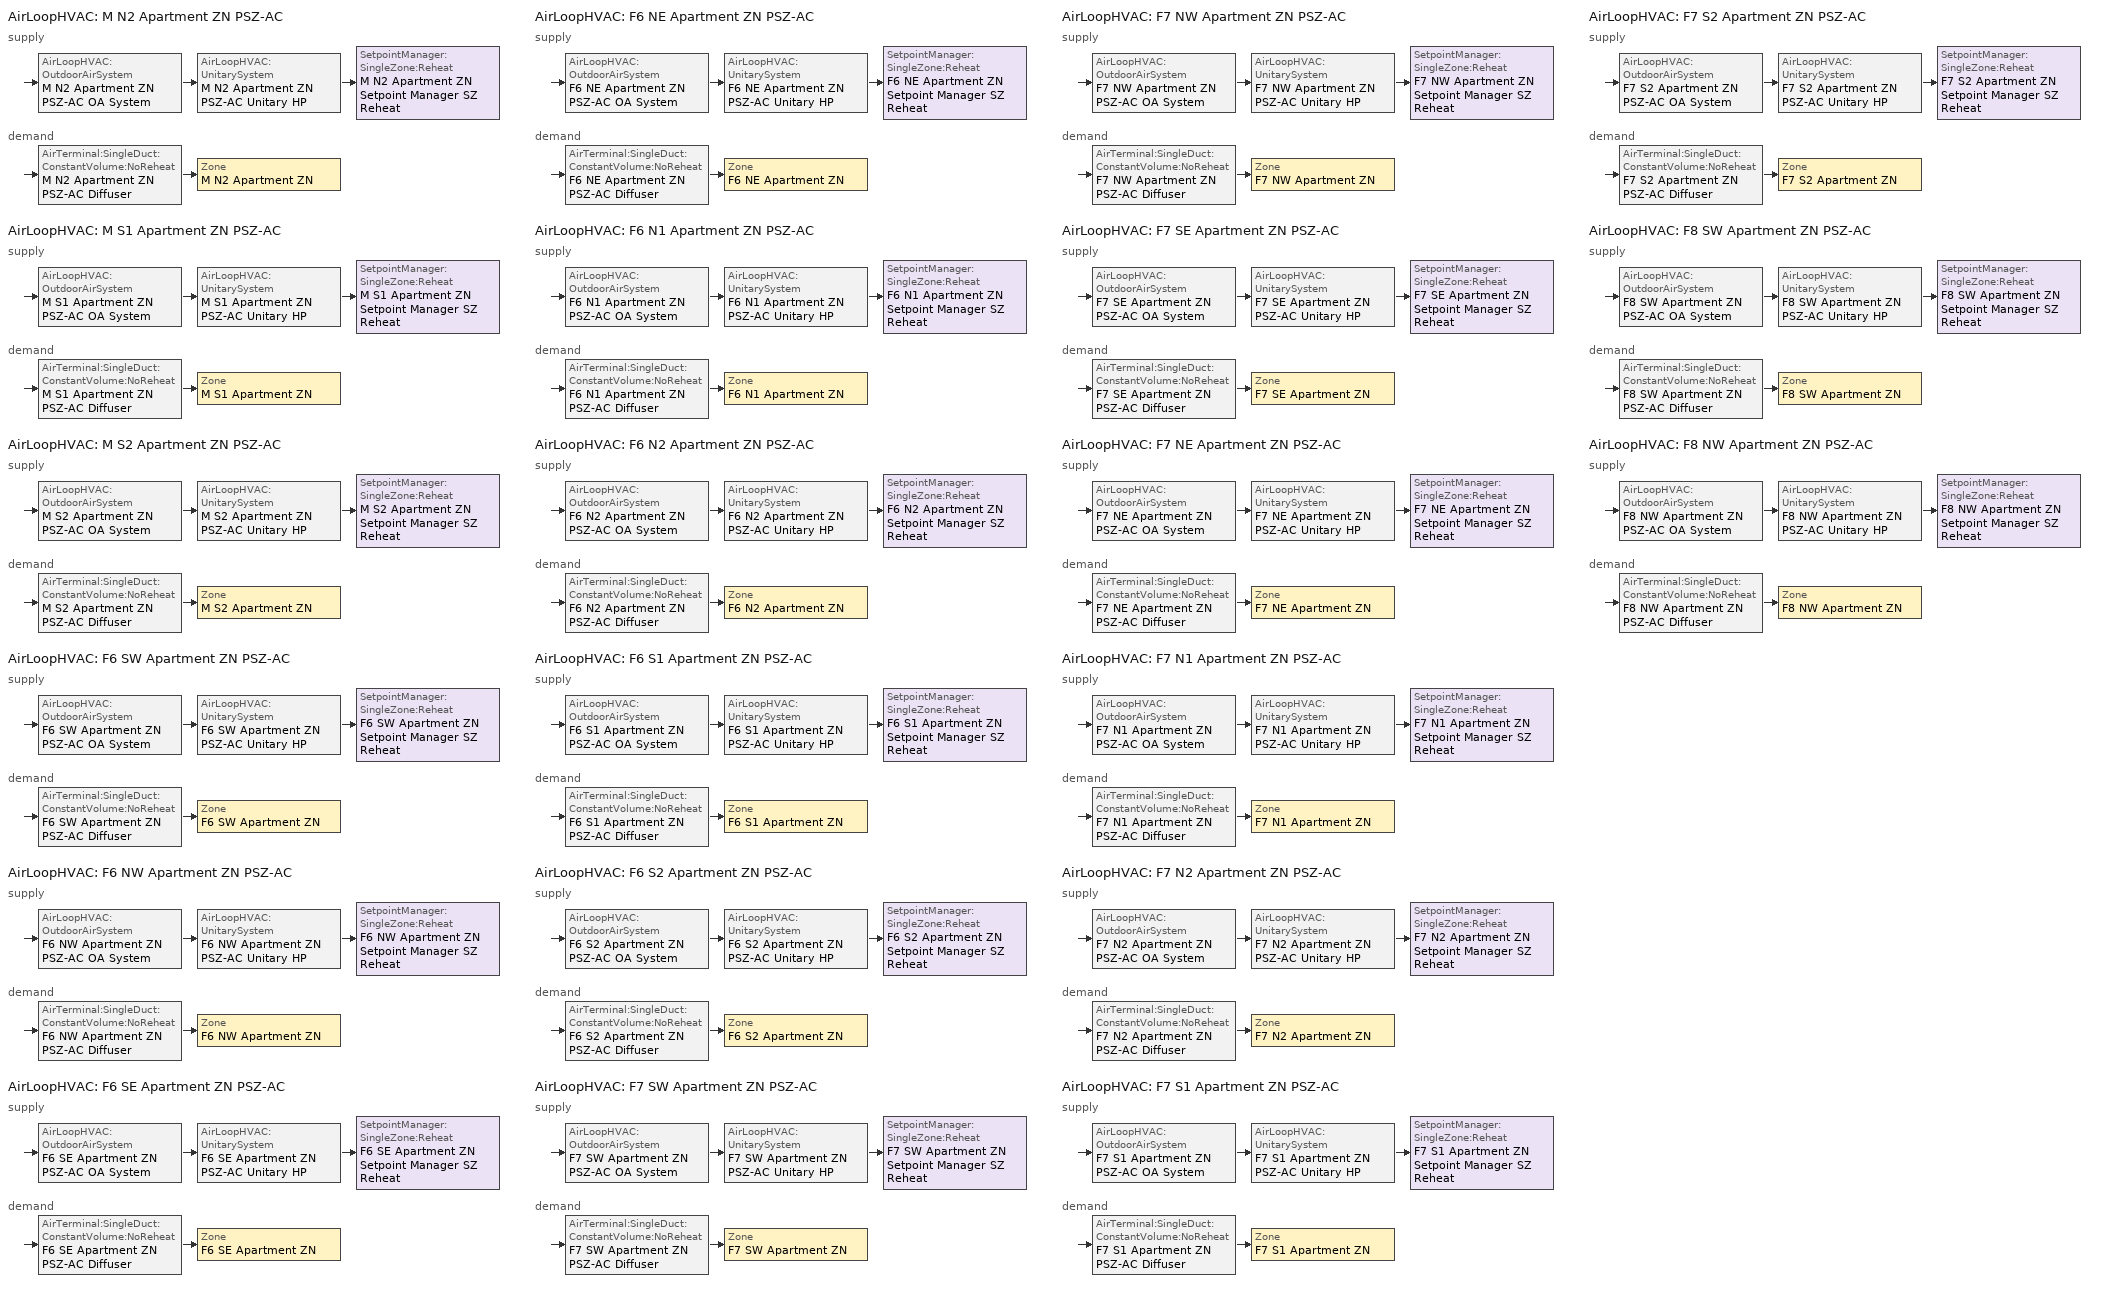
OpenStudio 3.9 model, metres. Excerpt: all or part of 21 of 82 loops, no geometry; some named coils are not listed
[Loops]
AirLoopHVAC 'M N2 Apartment ZN PSZ-AC'
 supply: AirLoopHVAC:OutdoorAirSystem 'M N2 Apartment ZN PSZ-AC OA System' > AirLoopHVAC:UnitarySystem 'M N2 Apartment ZN PSZ-AC Unitary HP' > SetpointManager:SingleZone:Reheat 'M N2 Apartment ZN Setpoint Manager SZ Reheat'
 demand: AirTerminal:SingleDuct:ConstantVolume:NoReheat 'M N2 Apartment ZN PSZ-AC Diffuser' > Zone 'M N2 Apartment ZN'
AirLoopHVAC 'M S1 Apartment ZN PSZ-AC'
 supply: AirLoopHVAC:OutdoorAirSystem 'M S1 Apartment ZN PSZ-AC OA System' > AirLoopHVAC:UnitarySystem 'M S1 Apartment ZN PSZ-AC Unitary HP' > SetpointManager:SingleZone:Reheat 'M S1 Apartment ZN Setpoint Manager SZ Reheat'
 demand: AirTerminal:SingleDuct:ConstantVolume:NoReheat 'M S1 Apartment ZN PSZ-AC Diffuser' > Zone 'M S1 Apartment ZN'
AirLoopHVAC 'M S2 Apartment ZN PSZ-AC'
 supply: AirLoopHVAC:OutdoorAirSystem 'M S2 Apartment ZN PSZ-AC OA System' > AirLoopHVAC:UnitarySystem 'M S2 Apartment ZN PSZ-AC Unitary HP' > SetpointManager:SingleZone:Reheat 'M S2 Apartment ZN Setpoint Manager SZ Reheat'
 demand: AirTerminal:SingleDuct:ConstantVolume:NoReheat 'M S2 Apartment ZN PSZ-AC Diffuser' > Zone 'M S2 Apartment ZN'
AirLoopHVAC 'F6 SW Apartment ZN PSZ-AC'
 supply: AirLoopHVAC:OutdoorAirSystem 'F6 SW Apartment ZN PSZ-AC OA System' > AirLoopHVAC:UnitarySystem 'F6 SW Apartment ZN PSZ-AC Unitary HP' > SetpointManager:SingleZone:Reheat 'F6 SW Apartment ZN Setpoint Manager SZ Reheat'
 demand: AirTerminal:SingleDuct:ConstantVolume:NoReheat 'F6 SW Apartment ZN PSZ-AC Diffuser' > Zone 'F6 SW Apartment ZN'
AirLoopHVAC 'F6 NW Apartment ZN PSZ-AC'
 supply: AirLoopHVAC:OutdoorAirSystem 'F6 NW Apartment ZN PSZ-AC OA System' > AirLoopHVAC:UnitarySystem 'F6 NW Apartment ZN PSZ-AC Unitary HP' > SetpointManager:SingleZone:Reheat 'F6 NW Apartment ZN Setpoint Manager SZ Reheat'
 demand: AirTerminal:SingleDuct:ConstantVolume:NoReheat 'F6 NW Apartment ZN PSZ-AC Diffuser' > Zone 'F6 NW Apartment ZN'
AirLoopHVAC 'F6 SE Apartment ZN PSZ-AC'
 supply: AirLoopHVAC:OutdoorAirSystem 'F6 SE Apartment ZN PSZ-AC OA System' > AirLoopHVAC:UnitarySystem 'F6 SE Apartment ZN PSZ-AC Unitary HP' > SetpointManager:SingleZone:Reheat 'F6 SE Apartment ZN Setpoint Manager SZ Reheat'
 demand: AirTerminal:SingleDuct:ConstantVolume:NoReheat 'F6 SE Apartment ZN PSZ-AC Diffuser' > Zone 'F6 SE Apartment ZN'
AirLoopHVAC 'F6 NE Apartment ZN PSZ-AC'
 supply: AirLoopHVAC:OutdoorAirSystem 'F6 NE Apartment ZN PSZ-AC OA System' > AirLoopHVAC:UnitarySystem 'F6 NE Apartment ZN PSZ-AC Unitary HP' > SetpointManager:SingleZone:Reheat 'F6 NE Apartment ZN Setpoint Manager SZ Reheat'
 demand: AirTerminal:SingleDuct:ConstantVolume:NoReheat 'F6 NE Apartment ZN PSZ-AC Diffuser' > Zone 'F6 NE Apartment ZN'
AirLoopHVAC 'F6 N1 Apartment ZN PSZ-AC'
 supply: AirLoopHVAC:OutdoorAirSystem 'F6 N1 Apartment ZN PSZ-AC OA System' > AirLoopHVAC:UnitarySystem 'F6 N1 Apartment ZN PSZ-AC Unitary HP' > SetpointManager:SingleZone:Reheat 'F6 N1 Apartment ZN Setpoint Manager SZ Reheat'
 demand: AirTerminal:SingleDuct:ConstantVolume:NoReheat 'F6 N1 Apartment ZN PSZ-AC Diffuser' > Zone 'F6 N1 Apartment ZN'
AirLoopHVAC 'F6 N2 Apartment ZN PSZ-AC'
 supply: AirLoopHVAC:OutdoorAirSystem 'F6 N2 Apartment ZN PSZ-AC OA System' > AirLoopHVAC:UnitarySystem 'F6 N2 Apartment ZN PSZ-AC Unitary HP' > SetpointManager:SingleZone:Reheat 'F6 N2 Apartment ZN Setpoint Manager SZ Reheat'
 demand: AirTerminal:SingleDuct:ConstantVolume:NoReheat 'F6 N2 Apartment ZN PSZ-AC Diffuser' > Zone 'F6 N2 Apartment ZN'
AirLoopHVAC 'F6 S1 Apartment ZN PSZ-AC'
 supply: AirLoopHVAC:OutdoorAirSystem 'F6 S1 Apartment ZN PSZ-AC OA System' > AirLoopHVAC:UnitarySystem 'F6 S1 Apartment ZN PSZ-AC Unitary HP' > SetpointManager:SingleZone:Reheat 'F6 S1 Apartment ZN Setpoint Manager SZ Reheat'
 demand: AirTerminal:SingleDuct:ConstantVolume:NoReheat 'F6 S1 Apartment ZN PSZ-AC Diffuser' > Zone 'F6 S1 Apartment ZN'
AirLoopHVAC 'F6 S2 Apartment ZN PSZ-AC'
 supply: AirLoopHVAC:OutdoorAirSystem 'F6 S2 Apartment ZN PSZ-AC OA System' > AirLoopHVAC:UnitarySystem 'F6 S2 Apartment ZN PSZ-AC Unitary HP' > SetpointManager:SingleZone:Reheat 'F6 S2 Apartment ZN Setpoint Manager SZ Reheat'
 demand: AirTerminal:SingleDuct:ConstantVolume:NoReheat 'F6 S2 Apartment ZN PSZ-AC Diffuser' > Zone 'F6 S2 Apartment ZN'
AirLoopHVAC 'F7 SW Apartment ZN PSZ-AC'
 supply: AirLoopHVAC:OutdoorAirSystem 'F7 SW Apartment ZN PSZ-AC OA System' > AirLoopHVAC:UnitarySystem 'F7 SW Apartment ZN PSZ-AC Unitary HP' > SetpointManager:SingleZone:Reheat 'F7 SW Apartment ZN Setpoint Manager SZ Reheat'
 demand: AirTerminal:SingleDuct:ConstantVolume:NoReheat 'F7 SW Apartment ZN PSZ-AC Diffuser' > Zone 'F7 SW Apartment ZN'
AirLoopHVAC 'F7 NW Apartment ZN PSZ-AC'
 supply: AirLoopHVAC:OutdoorAirSystem 'F7 NW Apartment ZN PSZ-AC OA System' > AirLoopHVAC:UnitarySystem 'F7 NW Apartment ZN PSZ-AC Unitary HP' > SetpointManager:SingleZone:Reheat 'F7 NW Apartment ZN Setpoint Manager SZ Reheat'
 demand: AirTerminal:SingleDuct:ConstantVolume:NoReheat 'F7 NW Apartment ZN PSZ-AC Diffuser' > Zone 'F7 NW Apartment ZN'
AirLoopHVAC 'F7 SE Apartment ZN PSZ-AC'
 supply: AirLoopHVAC:OutdoorAirSystem 'F7 SE Apartment ZN PSZ-AC OA System' > AirLoopHVAC:UnitarySystem 'F7 SE Apartment ZN PSZ-AC Unitary HP' > SetpointManager:SingleZone:Reheat 'F7 SE Apartment ZN Setpoint Manager SZ Reheat'
 demand: AirTerminal:SingleDuct:ConstantVolume:NoReheat 'F7 SE Apartment ZN PSZ-AC Diffuser' > Zone 'F7 SE Apartment ZN'
AirLoopHVAC 'F7 NE Apartment ZN PSZ-AC'
 supply: AirLoopHVAC:OutdoorAirSystem 'F7 NE Apartment ZN PSZ-AC OA System' > AirLoopHVAC:UnitarySystem 'F7 NE Apartment ZN PSZ-AC Unitary HP' > SetpointManager:SingleZone:Reheat 'F7 NE Apartment ZN Setpoint Manager SZ Reheat'
 demand: AirTerminal:SingleDuct:ConstantVolume:NoReheat 'F7 NE Apartment ZN PSZ-AC Diffuser' > Zone 'F7 NE Apartment ZN'
AirLoopHVAC 'F7 N1 Apartment ZN PSZ-AC'
 supply: AirLoopHVAC:OutdoorAirSystem 'F7 N1 Apartment ZN PSZ-AC OA System' > AirLoopHVAC:UnitarySystem 'F7 N1 Apartment ZN PSZ-AC Unitary HP' > SetpointManager:SingleZone:Reheat 'F7 N1 Apartment ZN Setpoint Manager SZ Reheat'
 demand: AirTerminal:SingleDuct:ConstantVolume:NoReheat 'F7 N1 Apartment ZN PSZ-AC Diffuser' > Zone 'F7 N1 Apartment ZN'
AirLoopHVAC 'F7 N2 Apartment ZN PSZ-AC'
 supply: AirLoopHVAC:OutdoorAirSystem 'F7 N2 Apartment ZN PSZ-AC OA System' > AirLoopHVAC:UnitarySystem 'F7 N2 Apartment ZN PSZ-AC Unitary HP' > SetpointManager:SingleZone:Reheat 'F7 N2 Apartment ZN Setpoint Manager SZ Reheat'
 demand: AirTerminal:SingleDuct:ConstantVolume:NoReheat 'F7 N2 Apartment ZN PSZ-AC Diffuser' > Zone 'F7 N2 Apartment ZN'
AirLoopHVAC 'F7 S1 Apartment ZN PSZ-AC'
 supply: AirLoopHVAC:OutdoorAirSystem 'F7 S1 Apartment ZN PSZ-AC OA System' > AirLoopHVAC:UnitarySystem 'F7 S1 Apartment ZN PSZ-AC Unitary HP' > SetpointManager:SingleZone:Reheat 'F7 S1 Apartment ZN Setpoint Manager SZ Reheat'
 demand: AirTerminal:SingleDuct:ConstantVolume:NoReheat 'F7 S1 Apartment ZN PSZ-AC Diffuser' > Zone 'F7 S1 Apartment ZN'
AirLoopHVAC 'F7 S2 Apartment ZN PSZ-AC'
 supply: AirLoopHVAC:OutdoorAirSystem 'F7 S2 Apartment ZN PSZ-AC OA System' > AirLoopHVAC:UnitarySystem 'F7 S2 Apartment ZN PSZ-AC Unitary HP' > SetpointManager:SingleZone:Reheat 'F7 S2 Apartment ZN Setpoint Manager SZ Reheat'
 demand: AirTerminal:SingleDuct:ConstantVolume:NoReheat 'F7 S2 Apartment ZN PSZ-AC Diffuser' > Zone 'F7 S2 Apartment ZN'
AirLoopHVAC 'F8 SW Apartment ZN PSZ-AC'
 supply: AirLoopHVAC:OutdoorAirSystem 'F8 SW Apartment ZN PSZ-AC OA System' > AirLoopHVAC:UnitarySystem 'F8 SW Apartment ZN PSZ-AC Unitary HP' > SetpointManager:SingleZone:Reheat 'F8 SW Apartment ZN Setpoint Manager SZ Reheat'
 demand: AirTerminal:SingleDuct:ConstantVolume:NoReheat 'F8 SW Apartment ZN PSZ-AC Diffuser' > Zone 'F8 SW Apartment ZN'
AirLoopHVAC 'F8 NW Apartment ZN PSZ-AC'
 supply: AirLoopHVAC:OutdoorAirSystem 'F8 NW Apartment ZN PSZ-AC OA System' > AirLoopHVAC:UnitarySystem 'F8 NW Apartment ZN PSZ-AC Unitary HP' > SetpointManager:SingleZone:Reheat 'F8 NW Apartment ZN Setpoint Manager SZ Reheat'
 demand: AirTerminal:SingleDuct:ConstantVolume:NoReheat 'F8 NW Apartment ZN PSZ-AC Diffuser' > Zone 'F8 NW Apartment ZN'
[Sizing:Zone] Zone Cooling Design Supply Air Temperature Input Method=SupplyAirTemperature; Zone Cooling Design Supply Air Temperature {C}=12.7778; Zone Cooling Design Supply Air Temperature Difference {deltaC}=11.11; Zone Heating Design Supply Air Temperature Input Method=SupplyAirTemperature; Zone Heating Design Supply Air Temperature {C}=50; Zone Heating Design Supply Air Temperature Difference {deltaC}=11.11; Zone Cooling Design Supply Air Humidity Ratio {kg-H2O/kg-air}=0.0085; Zone Heating Design Supply Air Humidity Ratio {kg-H2O/kg-air}=0.008; Cooling Design Air Flow Method=DesignDay; Heating Design Air Flow Method=DesignDay; Heating Maximum Air Flow Fraction=1; Account for Dedicated Outdoor Air System=No; Dedicated Outdoor Air System Control Strategy=NeutralSupplyAir; Dedicated Outdoor Air Low Setpoint Temperature for Design {C}=autosize; Dedicated Outdoor Air High Setpoint Temperature for Design {C}=autosize; Zone Load Sizing Method=Sensible Load Only No Latent Load; Zone Latent Cooling Design Supply Air Humidity Ratio Input Method=HumidityRatioDifference; Zone Cooling Design Supply Air Humidity Ratio Difference {kgWater/kgDryAir}=0.005; Zone Latent Heating Design Supply Air Humidity Ratio Input Method=HumidityRatioDifference; Zone Humidification Design Supply Air Humidity Ratio Difference {kgWater/kgDryAir}=0.005; Sizing Option=Coincident
F6 N1 Apartment ZN; F6 N2 Apartment ZN; F6 NE Apartment ZN; F6 NW Apartment ZN; F6 S1 Apartment ZN; F6 S2 Apartment ZN; F6 SE Apartment ZN; F6 SW Apartment ZN; F7 N1 Apartment ZN; F7 N2 Apartment ZN; F7 NE Apartment ZN; F7 NW Apartment ZN; F7 S1 Apartment ZN; F7 S2 Apartment ZN; F7 SE Apartment ZN; F7 SW Apartment ZN; F8 NW Apartment ZN; F8 SW Apartment ZN; M N2 Apartment ZN; M S1 Apartment ZN; M S2 Apartment ZN
[Zone equipment]
F6 N1 Apartment ZN: F6 N1 Apartment ZN PSZ-AC Diffuser, F6 N1 Apartment ZN Unit Ventilator
F6 N2 Apartment ZN: F6 N2 Apartment ZN PSZ-AC Diffuser, F6 N2 Apartment ZN Unit Ventilator
F6 NE Apartment ZN: F6 NE Apartment ZN PSZ-AC Diffuser, F6 NE Apartment ZN Unit Ventilator
F6 NW Apartment ZN: F6 NW Apartment ZN PSZ-AC Diffuser, F6 NW Apartment ZN Unit Ventilator
F6 S1 Apartment ZN: F6 S1 Apartment ZN PSZ-AC Diffuser, F6 S1 Apartment ZN Unit Ventilator
F6 S2 Apartment ZN: F6 S2 Apartment ZN PSZ-AC Diffuser, F6 S2 Apartment ZN Unit Ventilator
F6 SE Apartment ZN: F6 SE Apartment ZN PSZ-AC Diffuser, F6 SE Apartment ZN Unit Ventilator
F6 SW Apartment ZN: F6 SW Apartment ZN PSZ-AC Diffuser, F6 SW Apartment ZN Unit Ventilator
F7 N1 Apartment ZN: F7 N1 Apartment ZN PSZ-AC Diffuser, F7 N1 Apartment ZN Unit Ventilator
F7 N2 Apartment ZN: F7 N2 Apartment ZN PSZ-AC Diffuser, F7 N2 Apartment ZN Unit Ventilator
F7 NE Apartment ZN: F7 NE Apartment ZN PSZ-AC Diffuser, F7 NE Apartment ZN Unit Ventilator
F7 NW Apartment ZN: F7 NW Apartment ZN PSZ-AC Diffuser, F7 NW Apartment ZN Unit Ventilator
F7 S1 Apartment ZN: F7 S1 Apartment ZN PSZ-AC Diffuser, F7 S1 Apartment ZN Unit Ventilator
F7 S2 Apartment ZN: F7 S2 Apartment ZN PSZ-AC Diffuser, F7 S2 Apartment ZN Unit Ventilator
F7 SE Apartment ZN: F7 SE Apartment ZN PSZ-AC Diffuser, F7 SE Apartment ZN Unit Ventilator
F7 SW Apartment ZN: F7 SW Apartment ZN PSZ-AC Diffuser, F7 SW Apartment ZN Unit Ventilator
F8 NW Apartment ZN: F8 NW Apartment ZN PSZ-AC Diffuser, F8 NW Apartment ZN Unit Ventilator
F8 SW Apartment ZN: F8 SW Apartment ZN PSZ-AC Diffuser, F8 SW Apartment ZN Unit Ventilator
M N2 Apartment ZN: M N2 Apartment ZN PSZ-AC Diffuser, M N2 Apartment ZN Unit Ventilator
M S1 Apartment ZN: M S1 Apartment ZN PSZ-AC Diffuser, M S1 Apartment ZN Unit Ventilator
M S2 Apartment ZN: M S2 Apartment ZN PSZ-AC Diffuser, M S2 Apartment ZN Unit Ventilator
[AirLoopHVAC] Availability Schedule=Always On; Design Supply Air Flow Rate {m3/s}=autosize; Design Return Air Flow Fraction of Supply Air Flow=1
M N2 Apartment ZN PSZ-AC; M S1 Apartment ZN PSZ-AC; M S2 Apartment ZN PSZ-AC; F6 SW Apartment ZN PSZ-AC; F6 NW Apartment ZN PSZ-AC; F6 SE Apartment ZN PSZ-AC; F6 NE Apartment ZN PSZ-AC; F6 N1 Apartment ZN PSZ-AC; F6 N2 Apartment ZN PSZ-AC; F6 S1 Apartment ZN PSZ-AC; F6 S2 Apartment ZN PSZ-AC; F7 SW Apartment ZN PSZ-AC; F7 NW Apartment ZN PSZ-AC; F7 SE Apartment ZN PSZ-AC; F7 NE Apartment ZN PSZ-AC; F7 N1 Apartment ZN PSZ-AC; F7 N2 Apartment ZN PSZ-AC; F7 S1 Apartment ZN PSZ-AC; F7 S2 Apartment ZN PSZ-AC; F8 SW Apartment ZN PSZ-AC; F8 NW Apartment ZN PSZ-AC
[Sizing:System] Type of Load to Size On=Sensible; Design Outdoor Air Flow Rate {m3/s}=Autosize; Central Heating Maximum System Air Flow Ratio=1; Preheat Design Temperature {C}=7.22222; Preheat Design Humidity Ratio {kg-H2O/kg-Air}=0.008; Precool Design Temperature {C}=12.7778; Precool Design Humidity Ratio {kg-H2O/kg-Air}=0.008; Central Cooling Design Supply Air Temperature {C}=12.7778; Central Heating Design Supply Air Temperature {C}=50; Sizing Option=Coincident; 100% Outdoor Air in Cooling=No; 100% Outdoor Air in Heating=No; Central Cooling Design Supply Air Humidity Ratio {kg-H2O/kg-Air}=0.0085; Central Heating Design Supply Air Humidity Ratio {kg-H2O/kg-Air}=0.008; Cooling Design Air Flow Method=DesignDay; Heating Design Air Flow Method=DesignDay; System Outdoor Air Method=ZoneSum; Zone Maximum Outdoor Air Fraction=1; Cooling Supply Air Flow Rate Per Floor Area {m3/s-m2}=0.00996765; Cooling Fraction of Autosized Cooling Supply Air Flow Rate=1; Cooling Supply Air Flow Rate Per Unit Cooling Capacity {m3/s-W}=3.94755e-05; Heating Supply Air Flow Rate Per Floor Area {m3/s-m2}=0.00996765; Heating Fraction of Autosized Heating Supply Air Flow Rate=1; Heating Fraction of Autosized Cooling Supply Air Flow Rate=1; Heating Supply Air Flow Rate Per Unit Heating Capacity {m3/s-W}=3.15882e-05; Cooling Design Capacity Method=CoolingDesignCapacity; Cooling Design Capacity {W}=autosize; Cooling Design Capacity Per Floor Area {W/m2}=234.7; Fraction of Autosized Cooling Design Capacity=1; Heating Design Capacity Method=HeatingDesignCapacity; Heating Design Capacity {W}=autosize; Heating Design Capacity Per Floor Area {W/m2}=157; Fraction of Autosized Heating Design Capacity=1; Central Cooling Capacity Control Method=OnOff; Occupant Diversity=autosize
M N2 Apartment ZN PSZ-AC; M S1 Apartment ZN PSZ-AC; M S2 Apartment ZN PSZ-AC; F6 SW Apartment ZN PSZ-AC; F6 NW Apartment ZN PSZ-AC; F6 SE Apartment ZN PSZ-AC; F6 NE Apartment ZN PSZ-AC; F6 N1 Apartment ZN PSZ-AC; F6 N2 Apartment ZN PSZ-AC; F6 S1 Apartment ZN PSZ-AC; F6 S2 Apartment ZN PSZ-AC; F7 SW Apartment ZN PSZ-AC; F7 NW Apartment ZN PSZ-AC; F7 SE Apartment ZN PSZ-AC; F7 NE Apartment ZN PSZ-AC; F7 N1 Apartment ZN PSZ-AC; F7 N2 Apartment ZN PSZ-AC; F7 S1 Apartment ZN PSZ-AC; F7 S2 Apartment ZN PSZ-AC; F8 SW Apartment ZN PSZ-AC; F8 NW Apartment ZN PSZ-AC
[SetpointManager:SingleZone:Reheat] Minimum Supply Air Temperature {C}=12.7778; Maximum Supply Air Temperature {C}=50
Name | Control Zone | Setpoint Node or NodeList
M N2 Apartment ZN Setpoint Manager SZ Reheat | M N2 Apartment ZN | M N2 Apartment ZN PSZ-AC Supply Outlet Node
M S1 Apartment ZN Setpoint Manager SZ Reheat | M S1 Apartment ZN | M S1 Apartment ZN PSZ-AC Supply Outlet Node
M S2 Apartment ZN Setpoint Manager SZ Reheat | M S2 Apartment ZN | M S2 Apartment ZN PSZ-AC Supply Outlet Node
F6 SW Apartment ZN Setpoint Manager SZ Reheat | F6 SW Apartment ZN | F6 SW Apartment ZN PSZ-AC Supply Outlet Node
F6 NW Apartment ZN Setpoint Manager SZ Reheat | F6 NW Apartment ZN | F6 NW Apartment ZN PSZ-AC Supply Outlet Node
F6 SE Apartment ZN Setpoint Manager SZ Reheat | F6 SE Apartment ZN | F6 SE Apartment ZN PSZ-AC Supply Outlet Node
F6 NE Apartment ZN Setpoint Manager SZ Reheat | F6 NE Apartment ZN | F6 NE Apartment ZN PSZ-AC Supply Outlet Node
F6 N1 Apartment ZN Setpoint Manager SZ Reheat | F6 N1 Apartment ZN | F6 N1 Apartment ZN PSZ-AC Supply Outlet Node
F6 N2 Apartment ZN Setpoint Manager SZ Reheat | F6 N2 Apartment ZN | F6 N2 Apartment ZN PSZ-AC Supply Outlet Node
F6 S1 Apartment ZN Setpoint Manager SZ Reheat | F6 S1 Apartment ZN | F6 S1 Apartment ZN PSZ-AC Supply Outlet Node
F6 S2 Apartment ZN Setpoint Manager SZ Reheat | F6 S2 Apartment ZN | F6 S2 Apartment ZN PSZ-AC Supply Outlet Node
F7 SW Apartment ZN Setpoint Manager SZ Reheat | F7 SW Apartment ZN | F7 SW Apartment ZN PSZ-AC Supply Outlet Node
F7 NW Apartment ZN Setpoint Manager SZ Reheat | F7 NW Apartment ZN | F7 NW Apartment ZN PSZ-AC Supply Outlet Node
F7 SE Apartment ZN Setpoint Manager SZ Reheat | F7 SE Apartment ZN | F7 SE Apartment ZN PSZ-AC Supply Outlet Node
F7 NE Apartment ZN Setpoint Manager SZ Reheat | F7 NE Apartment ZN | F7 NE Apartment ZN PSZ-AC Supply Outlet Node
F7 N1 Apartment ZN Setpoint Manager SZ Reheat | F7 N1 Apartment ZN | F7 N1 Apartment ZN PSZ-AC Supply Outlet Node
F7 N2 Apartment ZN Setpoint Manager SZ Reheat | F7 N2 Apartment ZN | F7 N2 Apartment ZN PSZ-AC Supply Outlet Node
F7 S1 Apartment ZN Setpoint Manager SZ Reheat | F7 S1 Apartment ZN | F7 S1 Apartment ZN PSZ-AC Supply Outlet Node
F7 S2 Apartment ZN Setpoint Manager SZ Reheat | F7 S2 Apartment ZN | F7 S2 Apartment ZN PSZ-AC Supply Outlet Node
F8 SW Apartment ZN Setpoint Manager SZ Reheat | F8 SW Apartment ZN | F8 SW Apartment ZN PSZ-AC Supply Outlet Node
F8 NW Apartment ZN Setpoint Manager SZ Reheat | F8 NW Apartment ZN | F8 NW Apartment ZN PSZ-AC Supply Outlet Node
[Coil:Heating:Electric] Availability Schedule=Always On Discrete; Efficiency=1
M N2 Apartment ZN PSZ-AC Electric Backup Htg Coil; M S1 Apartment ZN PSZ-AC Electric Backup Htg Coil; M S2 Apartment ZN PSZ-AC Electric Backup Htg Coil; F6 SW Apartment ZN PSZ-AC Electric Backup Htg Coil; F6 NW Apartment ZN PSZ-AC Electric Backup Htg Coil; F6 SE Apartment ZN PSZ-AC Electric Backup Htg Coil; F6 NE Apartment ZN PSZ-AC Electric Backup Htg Coil; F6 N1 Apartment ZN PSZ-AC Electric Backup Htg Coil; F6 N2 Apartment ZN PSZ-AC Electric Backup Htg Coil; F6 S1 Apartment ZN PSZ-AC Electric Backup Htg Coil; F6 S2 Apartment ZN PSZ-AC Electric Backup Htg Coil; F7 SW Apartment ZN PSZ-AC Electric Backup Htg Coil; F7 NW Apartment ZN PSZ-AC Electric Backup Htg Coil; F7 SE Apartment ZN PSZ-AC Electric Backup Htg Coil; F7 NE Apartment ZN PSZ-AC Electric Backup Htg Coil; F7 N1 Apartment ZN PSZ-AC Electric Backup Htg Coil; F7 N2 Apartment ZN PSZ-AC Electric Backup Htg Coil; F7 S1 Apartment ZN PSZ-AC Electric Backup Htg Coil; F7 S2 Apartment ZN PSZ-AC Electric Backup Htg Coil; F8 SW Apartment ZN PSZ-AC Electric Backup Htg Coil; F8 NW Apartment ZN PSZ-AC Electric Backup Htg Coil
[Fan:OnOff] Availability Schedule=Always On Discrete; Fan Total Efficiency=0.53625; Maximum Flow Rate {m3/s}=autosize; Motor Efficiency=0.825; Motor In Airstream Fraction=1
Name | Pressure Rise {Pa} | Fan Power Ratio Function of Speed Ratio Curve | Fan Efficiency Ratio Function of Speed Ratio Curve
M N2 Apartment ZN PSZ-AC Fan | 622.722 | Fan On Off Power Curve 36 | Fan On Off Efficiency Curve 36
M S1 Apartment ZN PSZ-AC Fan | 622.722 | Fan On Off Power Curve 37 | Fan On Off Efficiency Curve 37
M S2 Apartment ZN PSZ-AC Fan | 622.722 | Fan On Off Power Curve 38 | Fan On Off Efficiency Curve 38
F6 SW Apartment ZN PSZ-AC Fan | 622.722 | Fan On Off Power Curve 39 | Fan On Off Efficiency Curve 39
F6 NW Apartment ZN PSZ-AC Fan | 622.722 | Fan On Off Power Curve 40 | Fan On Off Efficiency Curve 40
F6 SE Apartment ZN PSZ-AC Fan | 622.722 | Fan On Off Power Curve 41 | Fan On Off Efficiency Curve 41
F6 NE Apartment ZN PSZ-AC Fan | 622.722 | Fan On Off Power Curve 42 | Fan On Off Efficiency Curve 42
F6 N1 Apartment ZN PSZ-AC Fan | 622.722 | Fan On Off Power Curve 43 | Fan On Off Efficiency Curve 43
F6 N2 Apartment ZN PSZ-AC Fan | 622.722 | Fan On Off Power Curve 44 | Fan On Off Efficiency Curve 44
F6 S1 Apartment ZN PSZ-AC Fan | 622.722 | Fan On Off Power Curve 45 | Fan On Off Efficiency Curve 45
F6 S2 Apartment ZN PSZ-AC Fan | 622.722 | Fan On Off Power Curve 46 | Fan On Off Efficiency Curve 46
F7 SW Apartment ZN PSZ-AC Fan | 622.722 | Fan On Off Power Curve 47 | Fan On Off Efficiency Curve 47
F7 NW Apartment ZN PSZ-AC Fan | 622.722 | Fan On Off Power Curve 48 | Fan On Off Efficiency Curve 48
F7 SE Apartment ZN PSZ-AC Fan | 622.722 | Fan On Off Power Curve 49 | Fan On Off Efficiency Curve 49
F7 NE Apartment ZN PSZ-AC Fan | 622.722 | Fan On Off Power Curve 50 | Fan On Off Efficiency Curve 50
F7 N1 Apartment ZN PSZ-AC Fan | 622.722 | Fan On Off Power Curve 51 | Fan On Off Efficiency Curve 51
F7 N2 Apartment ZN PSZ-AC Fan | 622.722 | Fan On Off Power Curve 52 | Fan On Off Efficiency Curve 52
F7 S1 Apartment ZN PSZ-AC Fan | 622.722 | Fan On Off Power Curve 53 | Fan On Off Efficiency Curve 53
F7 S2 Apartment ZN PSZ-AC Fan | 622.722 | Fan On Off Power Curve 54 | Fan On Off Efficiency Curve 54
F8 SW Apartment ZN PSZ-AC Fan | 622.722 | Fan On Off Power Curve 55 | Fan On Off Efficiency Curve 55
F8 NW Apartment ZN PSZ-AC Fan | 622.722 | Fan On Off Power Curve 56 | Fan On Off Efficiency Curve 56
F7 SE Apartment ZN Ventilator Supply Fan | 233.6875 | Fan On Off Power Curve 93 | Fan On Off Efficiency Curve 93
F6 SW Apartment ZN Ventilator Supply Fan | 233.6875 | Fan On Off Power Curve 98 | Fan On Off Efficiency Curve 98
F6 N2 Apartment ZN Ventilator Supply Fan | 233.6875 | Fan On Off Power Curve 102 | Fan On Off Efficiency Curve 102
F6 S1 Apartment ZN Ventilator Supply Fan | 233.6875 | Fan On Off Power Curve 115 | Fan On Off Efficiency Curve 115
F6 N1 Apartment ZN Ventilator Supply Fan | 233.6875 | Fan On Off Power Curve 117 | Fan On Off Efficiency Curve 117
F7 S2 Apartment ZN Ventilator Supply Fan | 233.6875 | Fan On Off Power Curve 118 | Fan On Off Efficiency Curve 118
M S2 Apartment ZN Ventilator Supply Fan | 233.6875 | Fan On Off Power Curve 134 | Fan On Off Efficiency Curve 134
M N2 Apartment ZN Ventilator Supply Fan | 233.6875 | Fan On Off Power Curve 135 | Fan On Off Efficiency Curve 135
M S1 Apartment ZN Ventilator Supply Fan | 233.6875 | Fan On Off Power Curve 136 | Fan On Off Efficiency Curve 136
F6 NE Apartment ZN Ventilator Supply Fan | 233.6875 | Fan On Off Power Curve 137 | Fan On Off Efficiency Curve 137
F6 NW Apartment ZN Ventilator Supply Fan | 233.6875 | Fan On Off Power Curve 138 | Fan On Off Efficiency Curve 138
F6 SE Apartment ZN Ventilator Supply Fan | 233.6875 | Fan On Off Power Curve 139 | Fan On Off Efficiency Curve 139
F7 SW Apartment ZN Ventilator Supply Fan | 233.6875 | Fan On Off Power Curve 140 | Fan On Off Efficiency Curve 140
F7 NW Apartment ZN Ventilator Supply Fan | 233.6875 | Fan On Off Power Curve 142 | Fan On Off Efficiency Curve 142
F8 SW Apartment ZN Ventilator Supply Fan | 233.6875 | Fan On Off Power Curve 144 | Fan On Off Efficiency Curve 144
F6 S2 Apartment ZN Ventilator Supply Fan | 233.6875 | Fan On Off Power Curve 147 | Fan On Off Efficiency Curve 147
F7 NE Apartment ZN Ventilator Supply Fan | 233.6875 | Fan On Off Power Curve 148 | Fan On Off Efficiency Curve 148
F7 N1 Apartment ZN Ventilator Supply Fan | 233.6875 | Fan On Off Power Curve 149 | Fan On Off Efficiency Curve 149
F7 S1 Apartment ZN Ventilator Supply Fan | 233.6875 | Fan On Off Power Curve 150 | Fan On Off Efficiency Curve 150
F7 N2 Apartment ZN Ventilator Supply Fan | 233.6875 | Fan On Off Power Curve 151 | Fan On Off Efficiency Curve 151
F8 NW Apartment ZN Ventilator Supply Fan | 233.6875 | Fan On Off Power Curve 152 | Fan On Off Efficiency Curve 152
[AirLoopHVAC:UnitarySystem] Control Type=Load; Dehumidification Control Type=None; Availability Schedule=Always On; Fan Placement=BlowThrough; Supply Air Fan Operating Mode Schedule=Always Off Discrete; DX Heating Coil Sizing Ratio=1; Use DOAS DX Cooling Coil=No; DOAS DX Cooling Coil Leaving Minimum Air Temperature {C}=2; Latent Load Control=SensibleOnlyLoadControl; Supply Air Flow Rate Method During Cooling Operation=SupplyAirFlowRate; Supply Air Flow Rate During Cooling Operation {m3/s}=Autosize; Supply Air Flow Rate Method During Heating Operation=SupplyAirFlowRate; Supply Air Flow Rate During Heating Operation {m3/s}=Autosize; Supply Air Flow Rate Method When No Cooling or Heating is Required=SupplyAirFlowRate; Supply Air Flow Rate When No Cooling or Heating is Required {m3/s}=Autosize; No Load Supply Air Flow Rate Control Set To Low Speed=Yes; Maximum Supply Air Temperature {C}=50; Maximum Outdoor Dry-Bulb Temperature for Supplemental Heater Operation {C}=4.44444; Ancilliary On-Cycle Electric Power {W}=0; Ancilliary Off-Cycle Electric Power {W}=0
Name | Controlling Zone or Thermostat Location | Supply Fan | Heating Coil | Cooling Coil | Supplemental Heating Coil
M N2 Apartment ZN PSZ-AC Unitary HP | M N2 Apartment ZN | M N2 Apartment ZN PSZ-AC Fan | M N2 Apartment ZN PSZ-AC Water-to-Air HP Htg Coil 10 Clg kBtu/hr 4.2COPH | M N2 Apartment ZN PSZ-AC Water-to-Air HP Clg Coil 10kBtu/hr 11.2EER | M N2 Apartment ZN PSZ-AC Electric Backup Htg Coil
M S1 Apartment ZN PSZ-AC Unitary HP | M S1 Apartment ZN | M S1 Apartment ZN PSZ-AC Fan | M S1 Apartment ZN PSZ-AC Water-to-Air HP Htg Coil 12 Clg kBtu/hr 4.2COPH | M S1 Apartment ZN PSZ-AC Water-to-Air HP Clg Coil 12kBtu/hr 11.2EER | M S1 Apartment ZN PSZ-AC Electric Backup Htg Coil
M S2 Apartment ZN PSZ-AC Unitary HP | M S2 Apartment ZN | M S2 Apartment ZN PSZ-AC Fan | M S2 Apartment ZN PSZ-AC Water-to-Air HP Htg Coil 12 Clg kBtu/hr 4.2COPH | M S2 Apartment ZN PSZ-AC Water-to-Air HP Clg Coil 12kBtu/hr 11.2EER | M S2 Apartment ZN PSZ-AC Electric Backup Htg Coil
F6 SW Apartment ZN PSZ-AC Unitary HP | F6 SW Apartment ZN | F6 SW Apartment ZN PSZ-AC Fan | F6 SW Apartment ZN PSZ-AC Water-to-Air HP Htg Coil 17 Clg kBtu/hr 4.2COPH | F6 SW Apartment ZN PSZ-AC Water-to-Air HP Clg Coil 17kBtu/hr 11.2EER | F6 SW Apartment ZN PSZ-AC Electric Backup Htg Coil
F6 NW Apartment ZN PSZ-AC Unitary HP | F6 NW Apartment ZN | F6 NW Apartment ZN PSZ-AC Fan | F6 NW Apartment ZN PSZ-AC Water-to-Air HP Htg Coil 16 Clg kBtu/hr 4.2COPH | F6 NW Apartment ZN PSZ-AC Water-to-Air HP Clg Coil 16kBtu/hr 11.2EER | F6 NW Apartment ZN PSZ-AC Electric Backup Htg Coil
F6 SE Apartment ZN PSZ-AC Unitary HP | F6 SE Apartment ZN | F6 SE Apartment ZN PSZ-AC Fan | F6 SE Apartment ZN PSZ-AC Water-to-Air HP Htg Coil 15 Clg kBtu/hr 4.2COPH | F6 SE Apartment ZN PSZ-AC Water-to-Air HP Clg Coil 15kBtu/hr 11.2EER | F6 SE Apartment ZN PSZ-AC Electric Backup Htg Coil
F6 NE Apartment ZN PSZ-AC Unitary HP | F6 NE Apartment ZN | F6 NE Apartment ZN PSZ-AC Fan | F6 NE Apartment ZN PSZ-AC Water-to-Air HP Htg Coil 13 Clg kBtu/hr 4.2COPH | F6 NE Apartment ZN PSZ-AC Water-to-Air HP Clg Coil 13kBtu/hr 11.2EER | F6 NE Apartment ZN PSZ-AC Electric Backup Htg Coil
F6 N1 Apartment ZN PSZ-AC Unitary HP | F6 N1 Apartment ZN | F6 N1 Apartment ZN PSZ-AC Fan | F6 N1 Apartment ZN PSZ-AC Water-to-Air HP Htg Coil 10 Clg kBtu/hr 4.2COPH | F6 N1 Apartment ZN PSZ-AC Water-to-Air HP Clg Coil 10kBtu/hr 11.2EER | F6 N1 Apartment ZN PSZ-AC Electric Backup Htg Coil
F6 N2 Apartment ZN PSZ-AC Unitary HP | F6 N2 Apartment ZN | F6 N2 Apartment ZN PSZ-AC Fan | F6 N2 Apartment ZN PSZ-AC Water-to-Air HP Htg Coil 10 Clg kBtu/hr 4.2COPH | F6 N2 Apartment ZN PSZ-AC Water-to-Air HP Clg Coil 10kBtu/hr 11.2EER | F6 N2 Apartment ZN PSZ-AC Electric Backup Htg Coil
F6 S1 Apartment ZN PSZ-AC Unitary HP | F6 S1 Apartment ZN | F6 S1 Apartment ZN PSZ-AC Fan | F6 S1 Apartment ZN PSZ-AC Water-to-Air HP Htg Coil 12 Clg kBtu/hr 4.2COPH | F6 S1 Apartment ZN PSZ-AC Water-to-Air HP Clg Coil 12kBtu/hr 11.2EER | F6 S1 Apartment ZN PSZ-AC Electric Backup Htg Coil
F6 S2 Apartment ZN PSZ-AC Unitary HP | F6 S2 Apartment ZN | F6 S2 Apartment ZN PSZ-AC Fan | F6 S2 Apartment ZN PSZ-AC Water-to-Air HP Htg Coil 12 Clg kBtu/hr 4.2COPH | F6 S2 Apartment ZN PSZ-AC Water-to-Air HP Clg Coil 12kBtu/hr 11.2EER | F6 S2 Apartment ZN PSZ-AC Electric Backup Htg Coil
F7 SW Apartment ZN PSZ-AC Unitary HP | F7 SW Apartment ZN | F7 SW Apartment ZN PSZ-AC Fan | F7 SW Apartment ZN PSZ-AC Water-to-Air HP Htg Coil 17 Clg kBtu/hr 4.2COPH | F7 SW Apartment ZN PSZ-AC Water-to-Air HP Clg Coil 17kBtu/hr 11.2EER | F7 SW Apartment ZN PSZ-AC Electric Backup Htg Coil
F7 NW Apartment ZN PSZ-AC Unitary HP | F7 NW Apartment ZN | F7 NW Apartment ZN PSZ-AC Fan | F7 NW Apartment ZN PSZ-AC Water-to-Air HP Htg Coil 16 Clg kBtu/hr 4.2COPH | F7 NW Apartment ZN PSZ-AC Water-to-Air HP Clg Coil 16kBtu/hr 11.2EER | F7 NW Apartment ZN PSZ-AC Electric Backup Htg Coil
F7 SE Apartment ZN PSZ-AC Unitary HP | F7 SE Apartment ZN | F7 SE Apartment ZN PSZ-AC Fan | F7 SE Apartment ZN PSZ-AC Water-to-Air HP Htg Coil 16 Clg kBtu/hr 4.2COPH | F7 SE Apartment ZN PSZ-AC Water-to-Air HP Clg Coil 16kBtu/hr 11.2EER | F7 SE Apartment ZN PSZ-AC Electric Backup Htg Coil
F7 NE Apartment ZN PSZ-AC Unitary HP | F7 NE Apartment ZN | F7 NE Apartment ZN PSZ-AC Fan | F7 NE Apartment ZN PSZ-AC Water-to-Air HP Htg Coil 13 Clg kBtu/hr 4.2COPH | F7 NE Apartment ZN PSZ-AC Water-to-Air HP Clg Coil 13kBtu/hr 11.2EER | F7 NE Apartment ZN PSZ-AC Electric Backup Htg Coil
F7 N1 Apartment ZN PSZ-AC Unitary HP | F7 N1 Apartment ZN | F7 N1 Apartment ZN PSZ-AC Fan | F7 N1 Apartment ZN PSZ-AC Water-to-Air HP Htg Coil 10 Clg kBtu/hr 4.2COPH | F7 N1 Apartment ZN PSZ-AC Water-to-Air HP Clg Coil 10kBtu/hr 11.2EER | F7 N1 Apartment ZN PSZ-AC Electric Backup Htg Coil
F7 N2 Apartment ZN PSZ-AC Unitary HP | F7 N2 Apartment ZN | F7 N2 Apartment ZN PSZ-AC Fan | F7 N2 Apartment ZN PSZ-AC Water-to-Air HP Htg Coil 10 Clg kBtu/hr 4.2COPH | F7 N2 Apartment ZN PSZ-AC Water-to-Air HP Clg Coil 10kBtu/hr 11.2EER | F7 N2 Apartment ZN PSZ-AC Electric Backup Htg Coil
F7 S1 Apartment ZN PSZ-AC Unitary HP | F7 S1 Apartment ZN | F7 S1 Apartment ZN PSZ-AC Fan | F7 S1 Apartment ZN PSZ-AC Water-to-Air HP Htg Coil 12 Clg kBtu/hr 4.2COPH | F7 S1 Apartment ZN PSZ-AC Water-to-Air HP Clg Coil 12kBtu/hr 11.2EER | F7 S1 Apartment ZN PSZ-AC Electric Backup Htg Coil
F7 S2 Apartment ZN PSZ-AC Unitary HP | F7 S2 Apartment ZN | F7 S2 Apartment ZN PSZ-AC Fan | F7 S2 Apartment ZN PSZ-AC Water-to-Air HP Htg Coil 12 Clg kBtu/hr 4.2COPH | F7 S2 Apartment ZN PSZ-AC Water-to-Air HP Clg Coil 12kBtu/hr 11.2EER | F7 S2 Apartment ZN PSZ-AC Electric Backup Htg Coil
F8 SW Apartment ZN PSZ-AC Unitary HP | F8 SW Apartment ZN | F8 SW Apartment ZN PSZ-AC Fan | F8 SW Apartment ZN PSZ-AC Water-to-Air HP Htg Coil 17 Clg kBtu/hr 4.2COPH | F8 SW Apartment ZN PSZ-AC Water-to-Air HP Clg Coil 17kBtu/hr 12.0EER | F8 SW Apartment ZN PSZ-AC Electric Backup Htg Coil
F8 NW Apartment ZN PSZ-AC Unitary HP | F8 NW Apartment ZN | F8 NW Apartment ZN PSZ-AC Fan | F8 NW Apartment ZN PSZ-AC Water-to-Air HP Htg Coil 16 Clg kBtu/hr 4.2COPH | F8 NW Apartment ZN PSZ-AC Water-to-Air HP Clg Coil 16kBtu/hr 11.2EER | F8 NW Apartment ZN PSZ-AC Electric Backup Htg Coil
[Controller:OutdoorAir] Minimum Outdoor Air Flow Rate {m3/s}=autosize; Maximum Outdoor Air Flow Rate {m3/s}=Autosize; Economizer Control Type=NoEconomizer; Economizer Control Action Type=ModulateFlow; Economizer Maximum Limit Dry-Bulb Temperature {C}=28; Economizer Maximum Limit Enthalpy {J/kg}=64000; Lockout Type=LockoutWithCompressor; Minimum Limit Type=FixedMinimum; Minimum Outdoor Air Schedule=Always Off Discrete; High Humidity Control=No; High Humidity Outdoor Air Flow Ratio=1; Control High Indoor Humidity Based on Outdoor Humidity Ratio=Yes; Heat Recovery Bypass Control Type=BypassWhenWithinEconomizerLimits; Economizer Operation Staging=InterlockedWithMechanicalCooling
Name | Controller Mechanical Ventilation
M N2 Apartment ZN PSZ-AC OA System Controller | Controller Mechanical Ventilation 37
M S1 Apartment ZN PSZ-AC OA System Controller | Controller Mechanical Ventilation 38
M S2 Apartment ZN PSZ-AC OA System Controller | Controller Mechanical Ventilation 39
F6 SW Apartment ZN PSZ-AC OA System Controller | Controller Mechanical Ventilation 40
F6 NW Apartment ZN PSZ-AC OA System Controller | Controller Mechanical Ventilation 41
F6 SE Apartment ZN PSZ-AC OA System Controller | Controller Mechanical Ventilation 42
F6 NE Apartment ZN PSZ-AC OA System Controller | Controller Mechanical Ventilation 43
F6 N1 Apartment ZN PSZ-AC OA System Controller | Controller Mechanical Ventilation 44
F6 N2 Apartment ZN PSZ-AC OA System Controller | Controller Mechanical Ventilation 45
F6 S1 Apartment ZN PSZ-AC OA System Controller | Controller Mechanical Ventilation 46
F6 S2 Apartment ZN PSZ-AC OA System Controller | Controller Mechanical Ventilation 47
F7 SW Apartment ZN PSZ-AC OA System Controller | Controller Mechanical Ventilation 48
F7 NW Apartment ZN PSZ-AC OA System Controller | Controller Mechanical Ventilation 49
F7 SE Apartment ZN PSZ-AC OA System Controller | Controller Mechanical Ventilation 50
F7 NE Apartment ZN PSZ-AC OA System Controller | Controller Mechanical Ventilation 51
F7 N1 Apartment ZN PSZ-AC OA System Controller | Controller Mechanical Ventilation 52
F7 N2 Apartment ZN PSZ-AC OA System Controller | Controller Mechanical Ventilation 53
F7 S1 Apartment ZN PSZ-AC OA System Controller | Controller Mechanical Ventilation 54
F7 S2 Apartment ZN PSZ-AC OA System Controller | Controller Mechanical Ventilation 55
F8 SW Apartment ZN PSZ-AC OA System Controller | Controller Mechanical Ventilation 56
F8 NW Apartment ZN PSZ-AC OA System Controller | Controller Mechanical Ventilation 57
[Controller:MechanicalVentilation] Availability Schedule=Always On Discrete
Controller Mechanical Ventilation 37; Controller Mechanical Ventilation 38; Controller Mechanical Ventilation 39; Controller Mechanical Ventilation 40; Controller Mechanical Ventilation 41; Controller Mechanical Ventilation 42; Controller Mechanical Ventilation 43; Controller Mechanical Ventilation 44; Controller Mechanical Ventilation 45; Controller Mechanical Ventilation 46; Controller Mechanical Ventilation 47; Controller Mechanical Ventilation 48; Controller Mechanical Ventilation 49; Controller Mechanical Ventilation 50; Controller Mechanical Ventilation 51; Controller Mechanical Ventilation 52; Controller Mechanical Ventilation 53; Controller Mechanical Ventilation 54; Controller Mechanical Ventilation 55; Controller Mechanical Ventilation 56; Controller Mechanical Ventilation 57
[AirLoopHVAC:OutdoorAirSystem]
Name | Controller
M N2 Apartment ZN PSZ-AC OA System | M N2 Apartment ZN PSZ-AC OA System Controller
M S1 Apartment ZN PSZ-AC OA System | M S1 Apartment ZN PSZ-AC OA System Controller
M S2 Apartment ZN PSZ-AC OA System | M S2 Apartment ZN PSZ-AC OA System Controller
F6 SW Apartment ZN PSZ-AC OA System | F6 SW Apartment ZN PSZ-AC OA System Controller
F6 NW Apartment ZN PSZ-AC OA System | F6 NW Apartment ZN PSZ-AC OA System Controller
F6 SE Apartment ZN PSZ-AC OA System | F6 SE Apartment ZN PSZ-AC OA System Controller
F6 NE Apartment ZN PSZ-AC OA System | F6 NE Apartment ZN PSZ-AC OA System Controller
F6 N1 Apartment ZN PSZ-AC OA System | F6 N1 Apartment ZN PSZ-AC OA System Controller
F6 N2 Apartment ZN PSZ-AC OA System | F6 N2 Apartment ZN PSZ-AC OA System Controller
F6 S1 Apartment ZN PSZ-AC OA System | F6 S1 Apartment ZN PSZ-AC OA System Controller
F6 S2 Apartment ZN PSZ-AC OA System | F6 S2 Apartment ZN PSZ-AC OA System Controller
F7 SW Apartment ZN PSZ-AC OA System | F7 SW Apartment ZN PSZ-AC OA System Controller
F7 NW Apartment ZN PSZ-AC OA System | F7 NW Apartment ZN PSZ-AC OA System Controller
F7 SE Apartment ZN PSZ-AC OA System | F7 SE Apartment ZN PSZ-AC OA System Controller
F7 NE Apartment ZN PSZ-AC OA System | F7 NE Apartment ZN PSZ-AC OA System Controller
F7 N1 Apartment ZN PSZ-AC OA System | F7 N1 Apartment ZN PSZ-AC OA System Controller
F7 N2 Apartment ZN PSZ-AC OA System | F7 N2 Apartment ZN PSZ-AC OA System Controller
F7 S1 Apartment ZN PSZ-AC OA System | F7 S1 Apartment ZN PSZ-AC OA System Controller
F7 S2 Apartment ZN PSZ-AC OA System | F7 S2 Apartment ZN PSZ-AC OA System Controller
F8 SW Apartment ZN PSZ-AC OA System | F8 SW Apartment ZN PSZ-AC OA System Controller
F8 NW Apartment ZN PSZ-AC OA System | F8 NW Apartment ZN PSZ-AC OA System Controller
[AirTerminal:SingleDuct:ConstantVolume:NoReheat] Availability Schedule=Always On Discrete; Maximum Air Flow Rate {m3/s}=AutoSize
M N2 Apartment ZN PSZ-AC Diffuser; M S1 Apartment ZN PSZ-AC Diffuser; M S2 Apartment ZN PSZ-AC Diffuser; F6 SW Apartment ZN PSZ-AC Diffuser; F6 NW Apartment ZN PSZ-AC Diffuser; F6 SE Apartment ZN PSZ-AC Diffuser; F6 NE Apartment ZN PSZ-AC Diffuser; F6 N1 Apartment ZN PSZ-AC Diffuser; F6 N2 Apartment ZN PSZ-AC Diffuser; F6 S1 Apartment ZN PSZ-AC Diffuser; F6 S2 Apartment ZN PSZ-AC Diffuser; F7 SW Apartment ZN PSZ-AC Diffuser; F7 NW Apartment ZN PSZ-AC Diffuser; F7 SE Apartment ZN PSZ-AC Diffuser; F7 NE Apartment ZN PSZ-AC Diffuser; F7 N1 Apartment ZN PSZ-AC Diffuser; F7 N2 Apartment ZN PSZ-AC Diffuser; F7 S1 Apartment ZN PSZ-AC Diffuser; F7 S2 Apartment ZN PSZ-AC Diffuser; F8 SW Apartment ZN PSZ-AC Diffuser; F8 NW Apartment ZN PSZ-AC Diffuser
[ZoneHVAC:UnitVentilator] Availability Schedule=Always On Discrete; Maximum Supply Air Flow Rate {m3/s}=0.000294102; Outdoor Air Control Type=VariablePercent; Minimum Outdoor Air Flow Rate {m3/s}=autosize; Minimum Outdoor Air Schedule=Always Off Discrete; Maximum Outdoor Air Flow Rate {m3/s}=autosize; Maximum Outdoor Air Fraction or Temperature Schedule=Always On Discrete; Heating Convergence Tolerance=0.001; Cooling Convergence Tolerance=0.001
Name | Supply Air Fan
F7 SE Apartment ZN Unit Ventilator | F7 SE Apartment ZN Ventilator Supply Fan
F6 SW Apartment ZN Unit Ventilator | F6 SW Apartment ZN Ventilator Supply Fan
F6 N2 Apartment ZN Unit Ventilator | F6 N2 Apartment ZN Ventilator Supply Fan
F6 S1 Apartment ZN Unit Ventilator | F6 S1 Apartment ZN Ventilator Supply Fan
F6 N1 Apartment ZN Unit Ventilator | F6 N1 Apartment ZN Ventilator Supply Fan
F7 S2 Apartment ZN Unit Ventilator | F7 S2 Apartment ZN Ventilator Supply Fan
M S2 Apartment ZN Unit Ventilator | M S2 Apartment ZN Ventilator Supply Fan
M N2 Apartment ZN Unit Ventilator | M N2 Apartment ZN Ventilator Supply Fan
M S1 Apartment ZN Unit Ventilator | M S1 Apartment ZN Ventilator Supply Fan
F6 NE Apartment ZN Unit Ventilator | F6 NE Apartment ZN Ventilator Supply Fan
F6 NW Apartment ZN Unit Ventilator | F6 NW Apartment ZN Ventilator Supply Fan
F6 SE Apartment ZN Unit Ventilator | F6 SE Apartment ZN Ventilator Supply Fan
F7 SW Apartment ZN Unit Ventilator | F7 SW Apartment ZN Ventilator Supply Fan
F7 NW Apartment ZN Unit Ventilator | F7 NW Apartment ZN Ventilator Supply Fan
F8 SW Apartment ZN Unit Ventilator | F8 SW Apartment ZN Ventilator Supply Fan
F6 S2 Apartment ZN Unit Ventilator | F6 S2 Apartment ZN Ventilator Supply Fan
F7 NE Apartment ZN Unit Ventilator | F7 NE Apartment ZN Ventilator Supply Fan
F7 N1 Apartment ZN Unit Ventilator | F7 N1 Apartment ZN Ventilator Supply Fan
F7 S1 Apartment ZN Unit Ventilator | F7 S1 Apartment ZN Ventilator Supply Fan
F7 N2 Apartment ZN Unit Ventilator | F7 N2 Apartment ZN Ventilator Supply Fan
F8 NW Apartment ZN Unit Ventilator | F8 NW Apartment ZN Ventilator Supply Fan
[Schedule:Constant]
Name | Value
Always On Discrete | 1
Always Off Discrete | 0
[Schedule:Ruleset]
Always On: Default Day Schedule=Always On Default
[Schedule:Day]
Always On Default: No, 24, 0, 1
[Curve:Exponent] Coefficient1 Constant=1; Coefficient2 Constant=0; Coefficient3 Constant=0; Minimum Value of x=0; Maximum Value of x=1
Fan On Off Power Curve 36; Fan On Off Power Curve 37; Fan On Off Power Curve 38; Fan On Off Power Curve 39; Fan On Off Power Curve 40; Fan On Off Power Curve 41; Fan On Off Power Curve 42; Fan On Off Power Curve 43; Fan On Off Power Curve 44; Fan On Off Power Curve 45; Fan On Off Power Curve 46; Fan On Off Power Curve 47; Fan On Off Power Curve 48; Fan On Off Power Curve 49; Fan On Off Power Curve 50; Fan On Off Power Curve 51; Fan On Off Power Curve 52; Fan On Off Power Curve 53; Fan On Off Power Curve 54; Fan On Off Power Curve 55; Fan On Off Power Curve 56; Fan On Off Power Curve 93; Fan On Off Power Curve 98; Fan On Off Power Curve 102; Fan On Off Power Curve 115; Fan On Off Power Curve 117; Fan On Off Power Curve 118; Fan On Off Power Curve 134; Fan On Off Power Curve 135; Fan On Off Power Curve 136; Fan On Off Power Curve 137; Fan On Off Power Curve 138; Fan On Off Power Curve 139; Fan On Off Power Curve 140; Fan On Off Power Curve 142; Fan On Off Power Curve 144; Fan On Off Power Curve 147; Fan On Off Power Curve 148; Fan On Off Power Curve 149; Fan On Off Power Curve 150; Fan On Off Power Curve 151; Fan On Off Power Curve 152
[Curve:Cubic] Coefficient1 Constant=1; Coefficient2 x=0; Coefficient3 x**2=0; Coefficient4 x**3=0; Minimum Value of x=0; Maximum Value of x=1
Fan On Off Efficiency Curve 36; Fan On Off Efficiency Curve 37; Fan On Off Efficiency Curve 38; Fan On Off Efficiency Curve 39; Fan On Off Efficiency Curve 40; Fan On Off Efficiency Curve 41; Fan On Off Efficiency Curve 42; Fan On Off Efficiency Curve 43; Fan On Off Efficiency Curve 44; Fan On Off Efficiency Curve 45; Fan On Off Efficiency Curve 46; Fan On Off Efficiency Curve 47; Fan On Off Efficiency Curve 48; Fan On Off Efficiency Curve 49; Fan On Off Efficiency Curve 50; Fan On Off Efficiency Curve 51; Fan On Off Efficiency Curve 52; Fan On Off Efficiency Curve 53; Fan On Off Efficiency Curve 54; Fan On Off Efficiency Curve 55; Fan On Off Efficiency Curve 56; Fan On Off Efficiency Curve 93; Fan On Off Efficiency Curve 98; Fan On Off Efficiency Curve 102; Fan On Off Efficiency Curve 115; Fan On Off Efficiency Curve 117; Fan On Off Efficiency Curve 118; Fan On Off Efficiency Curve 134; Fan On Off Efficiency Curve 135; Fan On Off Efficiency Curve 136; Fan On Off Efficiency Curve 137; Fan On Off Efficiency Curve 138; Fan On Off Efficiency Curve 139; Fan On Off Efficiency Curve 140; Fan On Off Efficiency Curve 142; Fan On Off Efficiency Curve 144; Fan On Off Efficiency Curve 147; Fan On Off Efficiency Curve 148; Fan On Off Efficiency Curve 149; Fan On Off Efficiency Curve 150; Fan On Off Efficiency Curve 151; Fan On Off Efficiency Curve 152
